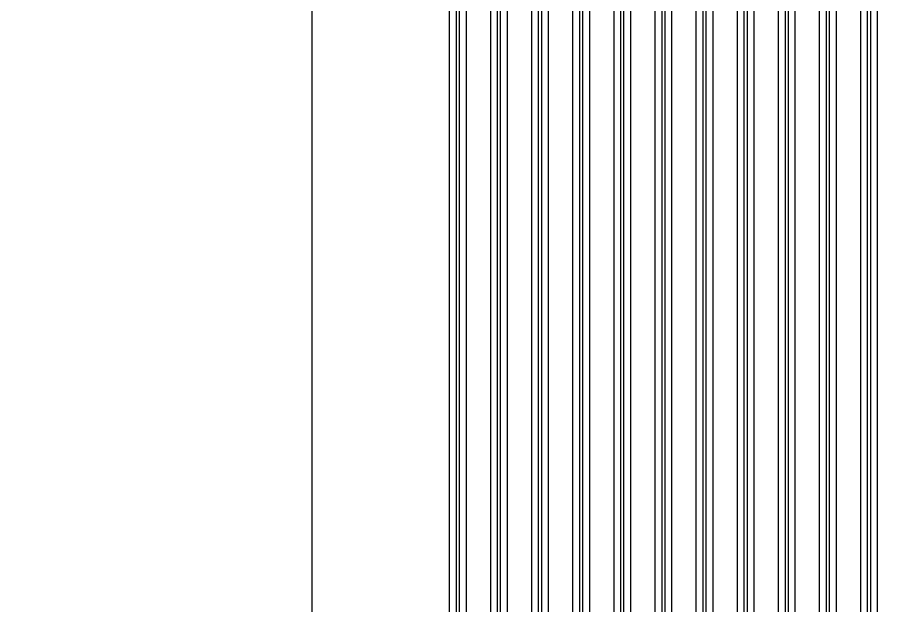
# Model space of a CAD drawing. Header units: metres. Extents: x -1805 to 1655, y -683 to 39617.
# Drawn here: x -1030 to -521, y 4134 to 4477 of the extents above; entities that cross this region are included whole.
import ezdxf

# ---------------------------------------------------------------- set-up
doc = ezdxf.new("R2010")
doc.units = ezdxf.units.M
doc.layers.add('Etching', color=5, linetype='CONTINUOUS')
doc.layers.add('Metal', color=4, linetype='CONTINUOUS')

msp = doc.modelspace()

# ---------------------------------------------------------------- linework, layer by layer
at = {"layer": 'Etching'}
for points in [[(-35.26, -497.72), (-858, 3836.51), (-858, 9436.51), (-858.31, 9436.51), (-860.06, 9457.06), (-1030, 11433.07)], [(-778, 9134.24), (-778, 3954.15)], [(-768, 3954.15), (-768, 9134.24)], [(-754, 9134.24), (-754, 3827.17)], [(-744, 3827.17), (-744, 9134.24)], [(-730, 9134.24), (-730, 3700.18)], [(-720, 3700.18), (-720, 9134.24)], [(-706, 9134.24), (-706, 3573.2)], [(-696, 3573.2), (-696, 9134.24)], [(-682, 9134.24), (-682, 3446.21)], [(-672, 3446.21), (-672, 9134.24)], [(-658, 9134.24), (-658, 3319.23)], [(-648, 3319.23), (-648, 9134.24)], [(-634, 9134.24), (-634, 3192.25)], [(-624, 3192.25), (-624, 9134.24)], [(-610, 9134.24), (-610, 3065.26)], [(-600, 3065.26), (-600, 9134.24)], [(-586, 9134.24), (-586, 2938.28)], [(-576, 2938.28), (-576, 9134.24)], [(-562, 9134.24), (-562, 2811.29)], [(-552, 2811.29), (-552, 9134.24)], [(-538, 9134.24), (-538, 2684.31)], [(-528, 2684.31), (-528, 9134.24)]]:
    msp.add_lwpolyline(points, dxfattribs=at)
at = {"layer": 'Metal'}
for points in [[(-774, 9436.51), (-774, 3950.34)], [(-772, 3950.34), (-772, 9436.51)], [(-750, 9436.51), (-750, 3823.35)], [(-748, 3823.35), (-748, 9436.51)], [(-726, 9436.51), (-726, 3696.37)], [(-724, 3696.37), (-724, 9436.51)], [(-702, 9436.51), (-702, 3569.38)], [(-700, 3569.38), (-700, 9436.51)], [(-678, 9436.51), (-678, 3442.4)], [(-676, 3442.4), (-676, 9436.51)], [(-654, 9436.51), (-654, 3315.42)], [(-652, 3315.42), (-652, 9436.51)], [(-630, 9436.51), (-630, 3188.43)], [(-628, 3188.43), (-628, 9436.51)], [(-606, 9436.51), (-606, 3061.45)], [(-604, 3061.45), (-604, 9436.51)], [(-582, 9436.51), (-582, 2934.46)], [(-580, 2934.46), (-580, 9436.51)], [(-558, 9436.51), (-558, 2807.48)], [(-556, 2807.48), (-556, 9436.51)], [(-532, 2680.5), (-532, 9436.51), (-534, 9436.51), (-534, 9436.51), (-534, 2680.5)]]:
    msp.add_lwpolyline(points, dxfattribs=at)

doc.saveas('drawing.dxf')
